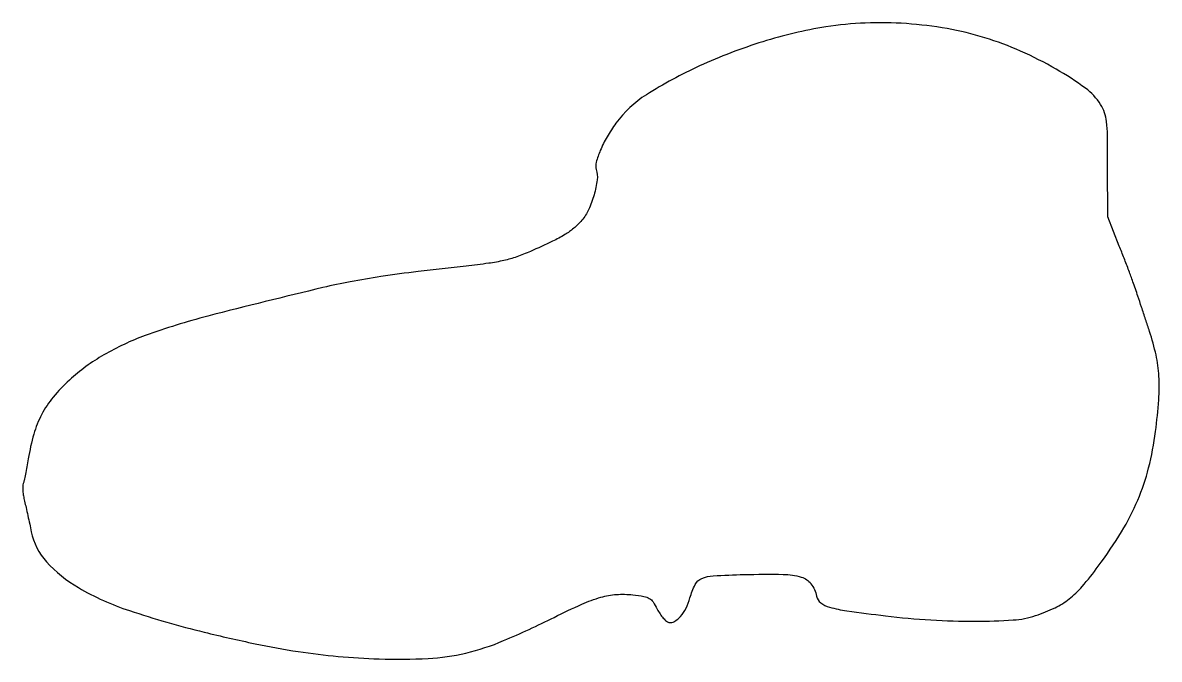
# Model space of a CAD drawing. Extents: x 0 to 371, y 0 to 208.
import ezdxf

# ---------------------------------------------------------------- set-up
doc = ezdxf.new("R2010")
doc.units = 0

msp = doc.modelspace()

# ---------------------------------------------------------------- linework, layer by layer
msp.add_lwpolyline([(262.5, 206.497551, 0.036123), (241.874403, 201.667415, 0.031889), (221.250704, 193.762825, 0.032887), (203.854534, 184.360333, 0.095968), (193.937273, 175.072875, 0.024956), (191.027396, 170.601559, 0.031212), (188.809459, 166.176486, 0.032958), (187.466989, 162.336562, 0.145454), (187.510725, 159.966208, -0.1101), (187.808905, 156.587159, -0.036852), (186.793759, 151.704083, -0.03728), (185.001234, 146.8413, -0.073342), (182.768165, 143.388736, -0.035245), (180.13179, 140.781703, -0.041361), (177.285476, 138.720912, -0.026069), (173.213315, 136.539106, -0.005746), (166, 133.246222, -0.020227), (161.513267, 131.473356, -0.028106), (157.360632, 130.280779, -0.021856), (152.380409, 129.375777, -0.007222), (145, 128.473809, 0.003393), (129.340901, 126.6817, 0.007091), (117.182977, 125.031363, 0.008887), (107.168865, 123.344606, 0.012275), (98.253076, 121.451794, 0.004666), (60.628046, 112.121696, 0.024244), (40.198824, 105.782433, 0.043555), (26.699344, 99.486149, 0.053171), (15.442204, 91.28337, 0.036306), (10.153004, 85.743587, 0.052049), (6.403271, 80.090547, 0.050137), (3.808927, 73.623006, 0.03073), (2.015738, 65.598516, -0.00488), (1.574119, 62.997337, -0.00578), (1.10443, 60.548432, -0.005077), (0.663653, 58.49263, -0.036277), (0.369237, 57.519833, 0.088452), (0.199532, 56.637243, 0.021917), (0.244341, 55.159292, 0.021729), (0.446764, 53.445777, 0.020263), (0.800345, 51.715389, -0.004379), (1.280157, 49.696431, -0.002017), (1.871121, 47.06031, -0.001998), (2.470389, 44.282834, -0.002769), (2.983873, 41.787795, 0.135979), (7.943471, 31.969012, 0.076944), (18.389097, 23.536195, 0.051534), (35.068013, 16.035443, 0.019886), (59.480798, 9.018816, 0.008277), (76.052159, 5.251295, 0.013775), (90.138895, 2.695964, 0.015323), (103.195198, 1.10501, 0.01448), (116.573463, 0.279137, 0.021299), (132.604003, 0.437767, 0.045154), (144.88413, 2.202558, 0.041736), (157.236269, 6.246682, 0.01581), (173.738303, 13.843732, -0.010527), (182.832629, 18.147493, -0.035611), (189.001539, 20.397656, -0.051282), (194.111582, 21.306931, -0.047512), (199.435632, 21.193345, -0.013809), (203.083273, 20.664795, -0.089665), (204.819409, 20.030329, -0.113434), (206.033699, 18.887421, -0.027914), (207.437341, 16.513366, 0.027574), (208.352244, 14.96354, 0.031968), (209.392008, 13.602381, 0.033708), (210.404512, 12.586295, 0.133159), (211.190225, 12.201882, 0.182668), (213.078241, 12.528111, 0.08141), (215.046893, 14.16924, 0.063995), (216.816408, 16.837341, 0.045431), (218.106227, 20.192687, -0.048437), (219.809484, 24.545418, -0.175256), (221.944281, 26.550276, -0.088832), (225.720079, 27.433683, -0.007439), (235.784364, 27.813839, -0.008923), (248.567058, 27.878163, -0.069074), (254.461049, 26.982901, -0.160022), (257.629122, 24.787378, -0.110586), (259.450497, 20.785836, 0.179657), (260.817026, 18.617711, 0.09398), (263.707595, 17.165812, 0.035373), (269.334539, 15.982053, 0.004193), (282, 14.348794, 0.014591), (296.812844, 13.001862, 0.015867), (311.269831, 12.571351, 0.015842), (323.659506, 12.988348, 0.065373), (331, 14.444928, 0.028834), (337.319975, 16.999295, 0.056126), (341.940989, 19.857233, 0.049123), (346.186486, 23.926343, 0.017496), (351.431549, 30.5, 0.022527), (359.047808, 41.791441, 0.036512), (364.344886, 52.081995, 0.038681), (367.885754, 62.588412, 0.029614), (370.158436, 74.5, 0.013933), (371.210834, 84.837352, 0.033379), (371.263665, 92.538889, 0.038824), (370.307507, 99.449765, 0.026146), (368.202086, 107.135741, 0.000027), (366.905911, 111.050938, 0.000025), (365.574507, 115.071124, 0.000025), (364.388254, 118.651809, 0.000085), (363.609745, 121, 0.008001), (362.787099, 123.35323, 0.002299), (361.438985, 126.96875, 0.002313), (359.880774, 131.032827, 0.002459), (358.316135, 135), (354.515282, 144.5), (354.507641, 161, 0.002936), (354.443559, 171.115014, 0.02547), (354.159555, 175.607275, 0.056246), (353.492424, 178.502926, 0.054422), (352.192123, 181.211681, 0.097134), (347.283921, 186.480837, 0.026271), (337.663465, 192.710669, 0.026308), (326.101668, 198.576744, 0.029345), (314.395403, 202.959592, 0.031167), (302.059673, 205.94253, 0.026725), (288.79691, 207.562022, 0.026588), (275.359491, 207.762339, 0.0299)], format="xyb", close=True)

doc.saveas('drawing.dxf')
